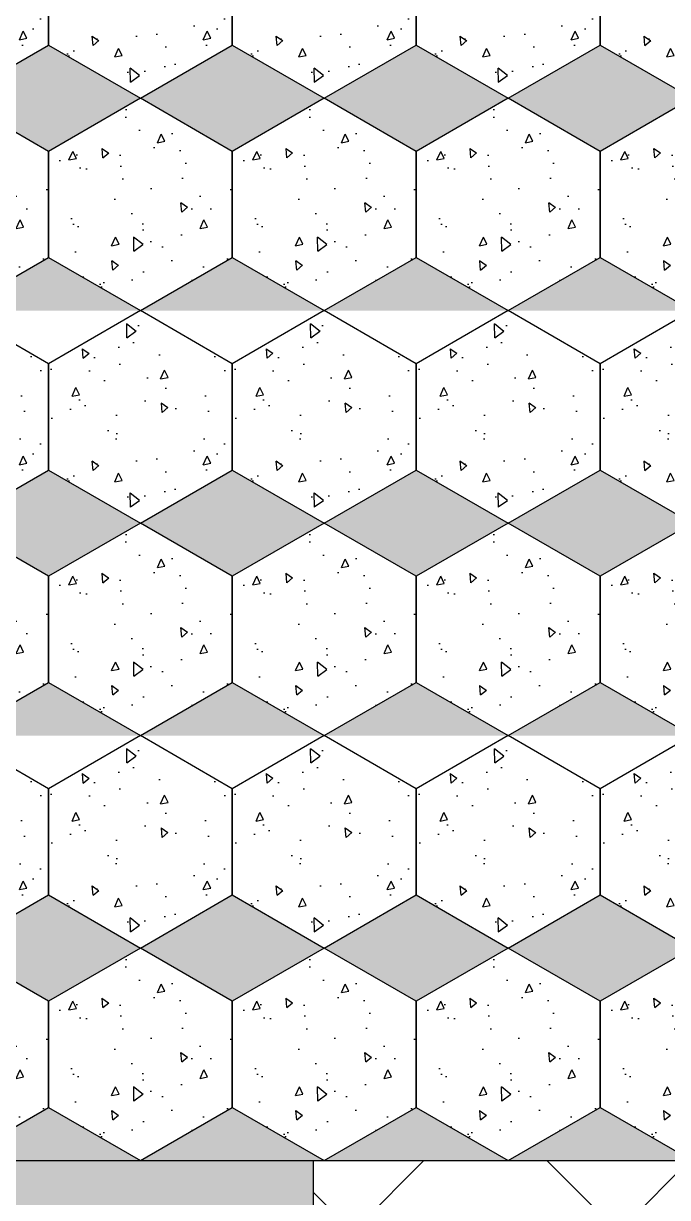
# Model space of a CAD drawing. Header units: millimetres. Extents: x 86441 to 190201, y 16532 to 98188.
# Drawn here: x 158386 to 159039, y 70171 to 71362 of the extents above; entities that cross this region are included whole.
import ezdxf

# ---------------------------------------------------------------- set-up
doc = ezdxf.new("R2010")
doc.units = ezdxf.units.MM
doc.header["$LTSCALE"] = 0.1

msp = doc.modelspace()

# ---------------------------------------------------------------- hatches: boundary and pattern name
at = {"true_color": 0xa19859, "transparency": 33554687}
h = msp.add_hatch(dxfattribs=at)
h.set_pattern_fill('AR-CONC', color=55, scale=0.5, angle=45)
h.set_pattern_definition([(95, (69940.55, 52223.11), (70.047325, 58.77669), [9.525, -104.775]), (40, (69940.55, 52223.11), (-80.00923, 55.08836), [7.62, -83.82029]), (145.45144, (69946.385, 52228.01), (-9.9619, 113.86505), [8.095, -89.04512]), (91.1842, (69922.59, 52241.07), (110.70512, 80.9767), [14.2875, -157.1625]), (141.63556, (69931.81, 52247.82), (-3.5433, 171.41338), [12.14251, -133.5678]), (36.18415, (69922.59, 52241.07), (-3.5433, 171.41338), [11.42998, -125.72987]), (66, (69936.06, 52245.56), (89.75999, 17.447575), [9.525, -104.775]), (11, (69936.06, 52245.56), (-43.26996, 86.9706), [7.62, -83.82]), (116.45145, (69943.54, 52247.01), (46.49003, 104.41817), [8.095, -89.04497]), (82.5, (69940.548, 52223.11), (-28.802735, 30.986707), [0, -82.804, 0, -85.09, 0, -84.1375]), (52.5, (69940.55, 52223.11), (-11.794864, 59.0435), [0, -48.514, 0, -80.899, 0, -32.0675]), (12.5, (69920.522, 52203.083), (49.963932, 45.913098), [0, -31.75, 0, -99.06, 0, -131.445]), (2.5, (69911.54, 52194.1), (43.381952, 61.361196), [0, -41.275, 0, -65.786, 0, -93.345])])
h.paths.add_polyline_path([(158224.7, 71124.5), (158318, 71070.7), (158411.3, 71124.5), (158411.3, 71232.2), (158318, 71286.1), (158224.7, 71232.2)])
h.paths.add_polyline_path([(158224.7, 71340), (158318, 71286.1), (158411.3, 71340), (158411.3, 71447.7), (158318, 71501.5), (158224.7, 71447.7)])
h = msp.add_hatch(dxfattribs=at)
h.set_pattern_fill('AR-CONC', color=55, scale=0.5, angle=45)
h.set_pattern_definition([(95, (70127.116, 52223.11), (70.047325, 58.77669), [9.525, -104.775]), (40, (70127.12, 52223.11), (-80.00923, 55.08836), [7.62, -83.82029]), (145.45144, (70132.95, 52228.01), (-9.9619, 113.86505), [8.095, -89.04512]), (91.1842, (70109.16, 52241.07), (110.70512, 80.9767), [14.2875, -157.1625]), (141.63556, (70118.38, 52247.82), (-3.5433, 171.41338), [12.14251, -133.5678]), (36.18415, (70109.16, 52241.07), (-3.5433, 171.41338), [11.42998, -125.72987]), (66, (70122.626, 52245.56), (89.75999, 17.447575), [9.525, -104.775]), (11, (70122.63, 52245.56), (-43.26996, 86.9706), [7.62, -83.82]), (116.45145, (70130.11, 52247.01), (46.49003, 104.41817), [8.095, -89.04497]), (82.5, (70127.116, 52223.11), (-28.802735, 30.986707), [0, -82.804, 0, -85.09, 0, -84.1375]), (52.5, (70127.116, 52223.11), (-11.794864, 59.0435), [0, -48.514, 0, -80.899, 0, -32.0675]), (12.5, (70107.09, 52203.083), (49.963932, 45.913098), [0, -31.75, 0, -99.06, 0, -131.445]), (2.5, (70098.11, 52194.1), (43.381952, 61.361196), [0, -41.275, 0, -65.786, 0, -93.345])])
h.paths.add_polyline_path([(158411.3, 71124.5), (158504.6, 71070.7), (158597.9, 71124.5), (158597.9, 71232.2), (158504.6, 71286.1), (158411.3, 71232.2)])
h.paths.add_polyline_path([(158411.3, 71340), (158504.6, 71286.1), (158597.9, 71340), (158597.9, 71447.7), (158504.6, 71501.5), (158411.3, 71447.7)])
h = msp.add_hatch(dxfattribs=at)
h.set_pattern_fill('AR-CONC', color=55, scale=0.5, angle=45)
h.set_pattern_definition([(95, (70313.68, 52223.11), (70.047325, 58.77669), [9.525, -104.775]), (40, (70313.68, 52223.11), (-80.00923, 55.08836), [7.62, -83.82029]), (145.45144, (70319.52, 52228.01), (-9.9619, 113.86505), [8.095, -89.04512]), (91.1842, (70295.72, 52241.07), (110.70512, 80.9767), [14.2875, -157.1625]), (141.63556, (70304.95, 52247.82), (-3.5433, 171.41338), [12.14251, -133.5678]), (36.18415, (70295.72, 52241.07), (-3.5433, 171.41338), [11.42998, -125.72987]), (66, (70309.19, 52245.56), (89.75999, 17.447575), [9.525, -104.775]), (11, (70309.19, 52245.56), (-43.26996, 86.9706), [7.62, -83.82]), (116.45145, (70316.67, 52247.01), (46.49003, 104.41817), [8.095, -89.04497]), (82.5, (70313.683, 52223.11), (-28.802735, 30.986707), [0, -82.804, 0, -85.09, 0, -84.1375]), (52.5, (70313.683, 52223.11), (-11.794864, 59.0435), [0, -48.514, 0, -80.899, 0, -32.0675]), (12.5, (70293.657, 52203.083), (49.963932, 45.913098), [0, -31.75, 0, -99.06, 0, -131.445]), (2.5, (70284.68, 52194.1), (43.381952, 61.361196), [0, -41.275, 0, -65.786, 0, -93.345])])
h.paths.add_polyline_path([(158597.9, 71124.5), (158691.1, 71070.7), (158784.4, 71124.5), (158784.4, 71232.2), (158691.1, 71286.1), (158597.9, 71232.2)])
h.paths.add_polyline_path([(158597.9, 71340), (158691.1, 71286.1), (158784.4, 71340), (158784.4, 71447.7), (158691.1, 71501.5), (158597.9, 71447.7)])
h = msp.add_hatch(dxfattribs=at)
h.set_pattern_fill('AR-CONC', color=55, scale=0.5, angle=45)
h.set_pattern_definition([(95, (70500.25, 52223.11), (70.047325, 58.77669), [9.525, -104.775]), (40, (70500.25, 52223.11), (-80.00923, 55.08836), [7.62, -83.82029]), (145.45144, (70506.09, 52228.01), (-9.9619, 113.86505), [8.095, -89.04512]), (91.1842, (70482.29, 52241.07), (110.70512, 80.9767), [14.2875, -157.1625]), (141.63556, (70491.52, 52247.82), (-3.5433, 171.41338), [12.14251, -133.5678]), (36.18415, (70482.29, 52241.07), (-3.5433, 171.41338), [11.42998, -125.72987]), (66, (70495.76, 52245.56), (89.75999, 17.447575), [9.525, -104.775]), (11, (70495.76, 52245.56), (-43.26996, 86.9706), [7.62, -83.82]), (116.45145, (70503.24, 52247.01), (46.49003, 104.41817), [8.095, -89.04497]), (82.5, (70500.25, 52223.11), (-28.802735, 30.986707), [0, -82.804, 0, -85.09, 0, -84.1375]), (52.5, (70500.25, 52223.11), (-11.794864, 59.0435), [0, -48.514, 0, -80.899, 0, -32.0675]), (12.5, (70480.225, 52203.083), (49.963932, 45.913098), [0, -31.75, 0, -99.06, 0, -131.445]), (2.5, (70471.245, 52194.1), (43.381952, 61.361196), [0, -41.275, 0, -65.786, 0, -93.345])])
h.paths.add_polyline_path([(158784.4, 71124.5), (158877.7, 71070.7), (158971, 71124.5), (158971, 71232.2), (158877.7, 71286.1), (158784.4, 71232.2)])
h.paths.add_polyline_path([(158784.4, 71340), (158877.7, 71286.1), (158971, 71340), (158971, 71447.7), (158877.7, 71501.5), (158784.4, 71447.7)])
h = msp.add_hatch(dxfattribs=at)
h.set_pattern_fill('AR-CONC', color=55, scale=0.5, angle=45)
h.set_pattern_definition([(95, (70686.82, 52223.11), (70.047325, 58.77669), [9.525, -104.775]), (40, (70686.82, 52223.11), (-80.00923, 55.08836), [7.62, -83.82029]), (145.45144, (70692.66, 52228.01), (-9.9619, 113.86505), [8.095, -89.04512]), (91.1842, (70668.86, 52241.07), (110.70512, 80.9767), [14.2875, -157.1625]), (141.63556, (70678.08, 52247.82), (-3.5433, 171.41338), [12.14251, -133.5678]), (36.18415, (70668.86, 52241.07), (-3.5433, 171.41338), [11.42998, -125.72987]), (66, (70682.33, 52245.56), (89.75999, 17.447575), [9.525, -104.775]), (11, (70682.33, 52245.56), (-43.26996, 86.9706), [7.62, -83.82]), (116.45145, (70689.81, 52247.01), (46.49003, 104.41817), [8.095, -89.04497]), (82.5, (70686.82, 52223.11), (-28.802735, 30.986707), [0, -82.804, 0, -85.09, 0, -84.1375]), (52.5, (70686.82, 52223.11), (-11.794864, 59.0435), [0, -48.514, 0, -80.899, 0, -32.0675]), (12.5, (70666.792, 52203.083), (49.963932, 45.913098), [0, -31.75, 0, -99.06, 0, -131.445]), (2.5, (70657.81, 52194.1), (43.381952, 61.361196), [0, -41.275, 0, -65.786, 0, -93.345])])
h.paths.add_polyline_path([(158971, 71124.5), (159064.3, 71070.7), (159157.6, 71124.5), (159157.6, 71232.2), (159064.3, 71286.1), (158971, 71232.2)])
h.paths.add_polyline_path([(158971, 71340), (159064.3, 71286.1), (159157.6, 71340), (159157.6, 71447.7), (159064.3, 71501.5), (158971, 71447.7)])
at = {"true_color": 0xffffff, "transparency": 33554687}
h = msp.add_hatch(color=7, dxfattribs=at)
h.dxf.hatch_style = 1
h.set_gradient(color1=(114, 89, 52), color2=(161, 152, 89))
h.paths.add_polyline_path([(158504.6, 71286.1), (158411.3, 71340), (158318, 71286.1), (158411.3, 71232.2)])
h.paths.add_polyline_path([(158411.3, 71124.5), (158318, 71070.7), (158504.6, 71070.7)])
h = msp.add_hatch(color=7, dxfattribs=at)
h.dxf.hatch_style = 1
h.set_gradient(color1=(114, 89, 52), color2=(161, 152, 89))
h.paths.add_polyline_path([(158597.9, 71340), (158504.6, 71286.1), (158597.9, 71232.2), (158691.1, 71286.1)])
h.paths.add_polyline_path([(158597.9, 71124.5), (158504.6, 71070.7), (158691.1, 71070.7)])
h = msp.add_hatch(color=7, dxfattribs=at)
h.dxf.hatch_style = 1
h.set_gradient(color1=(114, 89, 52), color2=(161, 152, 89))
h.paths.add_polyline_path([(158877.7, 71286.1), (158784.4, 71340), (158691.1, 71286.1), (158784.4, 71232.2)])
h.paths.add_polyline_path([(158784.4, 71124.5), (158691.1, 71070.7), (158877.7, 71070.7)])
h = msp.add_hatch(color=7, dxfattribs=at)
h.dxf.hatch_style = 1
h.set_gradient(color1=(114, 89, 52), color2=(161, 152, 89))
h.paths.add_polyline_path([(158971, 71340), (158877.7, 71286.1), (158971, 71232.2), (159064.3, 71286.1)])
h.paths.add_polyline_path([(158971, 71124.5), (158877.7, 71070.7), (159064.3, 71070.7)])
at = {"true_color": 0xa19859, "transparency": 33554687}
h = msp.add_hatch(dxfattribs=at)
h.set_pattern_fill('AR-CONC', color=55, scale=0.5, angle=45)
h.set_pattern_definition([(95, (69940.55, 51792.25), (70.047325, 58.77669), [9.525, -104.775]), (40, (69940.55, 51792.25), (-80.00923, 55.08836), [7.62, -83.82029]), (145.45144, (69946.385, 51797.15), (-9.9619, 113.86505), [8.095, -89.04512]), (91.1842, (69922.59, 51810.21), (110.70512, 80.9767), [14.2875, -157.1625]), (141.63556, (69931.81, 51816.96), (-3.5433, 171.41338), [12.14251, -133.5678]), (36.18415, (69922.59, 51810.21), (-3.5433, 171.41338), [11.42998, -125.72987]), (66, (69936.06, 51814.7), (89.75999, 17.447575), [9.525, -104.775]), (11, (69936.06, 51814.7), (-43.26996, 86.9706), [7.62, -83.82]), (116.45145, (69943.54, 51816.15), (46.49003, 104.41817), [8.095, -89.04497]), (82.5, (69940.548, 51792.25), (-28.802735, 30.986707), [0, -82.804, 0, -85.09, 0, -84.1375]), (52.5, (69940.55, 51792.25), (-11.794864, 59.0435), [0, -48.514, 0, -80.899, 0, -32.0675]), (12.5, (69920.522, 51772.223), (49.963932, 45.913098), [0, -31.75, 0, -99.06, 0, -131.445]), (2.5, (69911.54, 51763.24), (43.381952, 61.361196), [0, -41.275, 0, -65.786, 0, -93.345])])
h.paths.add_polyline_path([(158224.7, 70693.7), (158318, 70639.8), (158411.3, 70693.7), (158411.3, 70801.4), (158318, 70855.2), (158224.7, 70801.4)])
h.paths.add_polyline_path([(158224.7, 70909.1), (158318, 70855.2), (158411.3, 70909.1), (158411.3, 71016.8), (158318, 71070.7), (158224.7, 71016.8)])
h = msp.add_hatch(dxfattribs=at)
h.set_pattern_fill('AR-CONC', color=55, scale=0.5, angle=45)
h.set_pattern_definition([(95, (70127.116, 51792.25), (70.047325, 58.77669), [9.525, -104.775]), (40, (70127.12, 51792.25), (-80.00923, 55.08836), [7.62, -83.82029]), (145.45144, (70132.95, 51797.15), (-9.9619, 113.86505), [8.095, -89.04512]), (91.1842, (70109.16, 51810.21), (110.70512, 80.9767), [14.2875, -157.1625]), (141.63556, (70118.38, 51816.96), (-3.5433, 171.41338), [12.14251, -133.5678]), (36.18415, (70109.16, 51810.21), (-3.5433, 171.41338), [11.42998, -125.72987]), (66, (70122.626, 51814.7), (89.75999, 17.447575), [9.525, -104.775]), (11, (70122.63, 51814.7), (-43.26996, 86.9706), [7.62, -83.82]), (116.45145, (70130.11, 51816.15), (46.49003, 104.41817), [8.095, -89.04497]), (82.5, (70127.116, 51792.25), (-28.802735, 30.986707), [0, -82.804, 0, -85.09, 0, -84.1375]), (52.5, (70127.116, 51792.25), (-11.794864, 59.0435), [0, -48.514, 0, -80.899, 0, -32.0675]), (12.5, (70107.09, 51772.223), (49.963932, 45.913098), [0, -31.75, 0, -99.06, 0, -131.445]), (2.5, (70098.11, 51763.24), (43.381952, 61.361196), [0, -41.275, 0, -65.786, 0, -93.345])])
h.paths.add_polyline_path([(158411.3, 70693.7), (158504.6, 70639.8), (158597.9, 70693.7), (158597.9, 70801.4), (158504.6, 70855.2), (158411.3, 70801.4)])
h.paths.add_polyline_path([(158411.3, 70909.1), (158504.6, 70855.2), (158597.9, 70909.1), (158597.9, 71016.8), (158504.6, 71070.7), (158411.3, 71016.8)])
h = msp.add_hatch(dxfattribs=at)
h.set_pattern_fill('AR-CONC', color=55, scale=0.5, angle=45)
h.set_pattern_definition([(95, (70313.68, 51792.25), (70.047325, 58.77669), [9.525, -104.775]), (40, (70313.68, 51792.25), (-80.00923, 55.08836), [7.62, -83.82029]), (145.45144, (70319.52, 51797.15), (-9.9619, 113.86505), [8.095, -89.04512]), (91.1842, (70295.72, 51810.21), (110.70512, 80.9767), [14.2875, -157.1625]), (141.63556, (70304.95, 51816.96), (-3.5433, 171.41338), [12.14251, -133.5678]), (36.18415, (70295.72, 51810.21), (-3.5433, 171.41338), [11.42998, -125.72987]), (66, (70309.19, 51814.7), (89.75999, 17.447575), [9.525, -104.775]), (11, (70309.19, 51814.7), (-43.26996, 86.9706), [7.62, -83.82]), (116.45145, (70316.67, 51816.15), (46.49003, 104.41817), [8.095, -89.04497]), (82.5, (70313.683, 51792.25), (-28.802735, 30.986707), [0, -82.804, 0, -85.09, 0, -84.1375]), (52.5, (70313.683, 51792.25), (-11.794864, 59.0435), [0, -48.514, 0, -80.899, 0, -32.0675]), (12.5, (70293.657, 51772.223), (49.963932, 45.913098), [0, -31.75, 0, -99.06, 0, -131.445]), (2.5, (70284.68, 51763.24), (43.381952, 61.361196), [0, -41.275, 0, -65.786, 0, -93.345])])
h.paths.add_polyline_path([(158597.9, 70693.7), (158691.1, 70639.8), (158784.4, 70693.7), (158784.4, 70801.4), (158691.1, 70855.2), (158597.9, 70801.4)])
h.paths.add_polyline_path([(158597.9, 70909.1), (158691.1, 70855.2), (158784.4, 70909.1), (158784.4, 71016.8), (158691.1, 71070.7), (158597.9, 71016.8)])
h = msp.add_hatch(dxfattribs=at)
h.set_pattern_fill('AR-CONC', color=55, scale=0.5, angle=45)
h.set_pattern_definition([(95, (70500.25, 51792.25), (70.047325, 58.77669), [9.525, -104.775]), (40, (70500.25, 51792.25), (-80.00923, 55.08836), [7.62, -83.82029]), (145.45144, (70506.09, 51797.15), (-9.9619, 113.86505), [8.095, -89.04512]), (91.1842, (70482.29, 51810.21), (110.70512, 80.9767), [14.2875, -157.1625]), (141.63556, (70491.52, 51816.96), (-3.5433, 171.41338), [12.14251, -133.5678]), (36.18415, (70482.29, 51810.21), (-3.5433, 171.41338), [11.42998, -125.72987]), (66, (70495.76, 51814.7), (89.75999, 17.447575), [9.525, -104.775]), (11, (70495.76, 51814.7), (-43.26996, 86.9706), [7.62, -83.82]), (116.45145, (70503.24, 51816.15), (46.49003, 104.41817), [8.095, -89.04497]), (82.5, (70500.25, 51792.25), (-28.802735, 30.986707), [0, -82.804, 0, -85.09, 0, -84.1375]), (52.5, (70500.25, 51792.25), (-11.794864, 59.0435), [0, -48.514, 0, -80.899, 0, -32.0675]), (12.5, (70480.225, 51772.223), (49.963932, 45.913098), [0, -31.75, 0, -99.06, 0, -131.445]), (2.5, (70471.245, 51763.24), (43.381952, 61.361196), [0, -41.275, 0, -65.786, 0, -93.345])])
h.paths.add_polyline_path([(158784.4, 70693.7), (158877.7, 70639.8), (158971, 70693.7), (158971, 70801.4), (158877.7, 70855.2), (158784.4, 70801.4)])
h.paths.add_polyline_path([(158784.4, 70909.1), (158877.7, 70855.2), (158971, 70909.1), (158971, 71016.8), (158877.7, 71070.7), (158784.4, 71016.8)])
h = msp.add_hatch(dxfattribs=at)
h.set_pattern_fill('AR-CONC', color=55, scale=0.5, angle=45)
h.set_pattern_definition([(95, (70686.82, 51792.25), (70.047325, 58.77669), [9.525, -104.775]), (40, (70686.82, 51792.25), (-80.00923, 55.08836), [7.62, -83.82029]), (145.45144, (70692.66, 51797.15), (-9.9619, 113.86505), [8.095, -89.04512]), (91.1842, (70668.86, 51810.21), (110.70512, 80.9767), [14.2875, -157.1625]), (141.63556, (70678.08, 51816.96), (-3.5433, 171.41338), [12.14251, -133.5678]), (36.18415, (70668.86, 51810.21), (-3.5433, 171.41338), [11.42998, -125.72987]), (66, (70682.33, 51814.7), (89.75999, 17.447575), [9.525, -104.775]), (11, (70682.33, 51814.7), (-43.26996, 86.9706), [7.62, -83.82]), (116.45145, (70689.81, 51816.15), (46.49003, 104.41817), [8.095, -89.04497]), (82.5, (70686.82, 51792.25), (-28.802735, 30.986707), [0, -82.804, 0, -85.09, 0, -84.1375]), (52.5, (70686.82, 51792.25), (-11.794864, 59.0435), [0, -48.514, 0, -80.899, 0, -32.0675]), (12.5, (70666.792, 51772.223), (49.963932, 45.913098), [0, -31.75, 0, -99.06, 0, -131.445]), (2.5, (70657.81, 51763.24), (43.381952, 61.361196), [0, -41.275, 0, -65.786, 0, -93.345])])
h.paths.add_polyline_path([(158971, 70693.7), (159064.3, 70639.8), (159157.6, 70693.7), (159157.6, 70801.4), (159064.3, 70855.2), (158971, 70801.4)])
h.paths.add_polyline_path([(158971, 70909.1), (159064.3, 70855.2), (159157.6, 70909.1), (159157.6, 71016.8), (159064.3, 71070.7), (158971, 71016.8)])
at = {"true_color": 0xffffff, "transparency": 33554687}
h = msp.add_hatch(color=7, dxfattribs=at)
h.dxf.hatch_style = 1
h.set_gradient(color1=(114, 89, 52), color2=(161, 152, 89))
h.paths.add_polyline_path([(158504.6, 70855.2), (158411.3, 70909.1), (158318, 70855.2), (158411.3, 70801.4)])
h.paths.add_polyline_path([(158411.3, 70693.7), (158318, 70639.8), (158504.6, 70639.8)])
h = msp.add_hatch(color=7, dxfattribs=at)
h.dxf.hatch_style = 1
h.set_gradient(color1=(114, 89, 52), color2=(161, 152, 89))
h.paths.add_polyline_path([(158597.9, 70909.1), (158504.6, 70855.2), (158597.9, 70801.4), (158691.1, 70855.2)])
h.paths.add_polyline_path([(158597.9, 70693.7), (158504.6, 70639.8), (158691.1, 70639.8)])
h = msp.add_hatch(color=7, dxfattribs=at)
h.dxf.hatch_style = 1
h.set_gradient(color1=(114, 89, 52), color2=(161, 152, 89))
h.paths.add_polyline_path([(158877.7, 70855.2), (158784.4, 70909.1), (158691.1, 70855.2), (158784.4, 70801.4)])
h.paths.add_polyline_path([(158784.4, 70693.7), (158691.1, 70639.8), (158877.7, 70639.8)])
h = msp.add_hatch(color=7, dxfattribs=at)
h.dxf.hatch_style = 1
h.set_gradient(color1=(114, 89, 52), color2=(161, 152, 89))
h.paths.add_polyline_path([(158971, 70909.1), (158877.7, 70855.2), (158971, 70801.4), (159064.3, 70855.2)])
h.paths.add_polyline_path([(158971, 70693.7), (158877.7, 70639.8), (159064.3, 70639.8)])
at = {"true_color": 0xa19859, "transparency": 33554687}
h = msp.add_hatch(dxfattribs=at)
h.set_pattern_fill('AR-CONC', color=55, scale=0.5, angle=45)
h.set_pattern_definition([(95, (69940.55, 51361.39), (70.047325, 58.77669), [9.525, -104.775]), (40, (69940.55, 51361.39), (-80.00923, 55.08836), [7.62, -83.82029]), (145.45144, (69946.385, 51366.29), (-9.9619, 113.86505), [8.095, -89.04512]), (91.1842, (69922.59, 51379.35), (110.70512, 80.9767), [14.2875, -157.1625]), (141.63556, (69931.81, 51386.1), (-3.5433, 171.41338), [12.14251, -133.5678]), (36.18415, (69922.59, 51379.35), (-3.5433, 171.41338), [11.42998, -125.72987]), (66, (69936.06, 51383.84), (89.75999, 17.447575), [9.525, -104.775]), (11, (69936.06, 51383.84), (-43.26996, 86.9706), [7.62, -83.82]), (116.45145, (69943.54, 51385.294), (46.49003, 104.41817), [8.095, -89.04497]), (82.5, (69940.548, 51361.39), (-28.802735, 30.986707), [0, -82.804, 0, -85.09, 0, -84.1375]), (52.5, (69940.55, 51361.39), (-11.794864, 59.0435), [0, -48.514, 0, -80.899, 0, -32.0675]), (12.5, (69920.522, 51341.364), (49.963932, 45.913098), [0, -31.75, 0, -99.06, 0, -131.445]), (2.5, (69911.54, 51332.384), (43.381952, 61.361196), [0, -41.275, 0, -65.786, 0, -93.345])])
h.paths.add_polyline_path([(158224.7, 70262.8), (158318, 70209), (158411.3, 70262.8), (158411.3, 70370.5), (158318, 70424.4), (158224.7, 70370.5)])
h.paths.add_polyline_path([(158224.7, 70478.2), (158318, 70424.4), (158411.3, 70478.2), (158411.3, 70586), (158318, 70639.8), (158224.7, 70586)])
h = msp.add_hatch(dxfattribs=at)
h.set_pattern_fill('AR-CONC', color=55, scale=0.5, angle=45)
h.set_pattern_definition([(95, (70127.116, 51361.39), (70.047325, 58.77669), [9.525, -104.775]), (40, (70127.12, 51361.39), (-80.00923, 55.08836), [7.62, -83.82029]), (145.45144, (70132.95, 51366.29), (-9.9619, 113.86505), [8.095, -89.04512]), (91.1842, (70109.16, 51379.35), (110.70512, 80.9767), [14.2875, -157.1625]), (141.63556, (70118.38, 51386.1), (-3.5433, 171.41338), [12.14251, -133.5678]), (36.18415, (70109.16, 51379.35), (-3.5433, 171.41338), [11.42998, -125.72987]), (66, (70122.626, 51383.84), (89.75999, 17.447575), [9.525, -104.775]), (11, (70122.63, 51383.84), (-43.26996, 86.9706), [7.62, -83.82]), (116.45145, (70130.11, 51385.294), (46.49003, 104.41817), [8.095, -89.04497]), (82.5, (70127.116, 51361.39), (-28.802735, 30.986707), [0, -82.804, 0, -85.09, 0, -84.1375]), (52.5, (70127.116, 51361.39), (-11.794864, 59.0435), [0, -48.514, 0, -80.899, 0, -32.0675]), (12.5, (70107.09, 51341.364), (49.963932, 45.913098), [0, -31.75, 0, -99.06, 0, -131.445]), (2.5, (70098.11, 51332.384), (43.381952, 61.361196), [0, -41.275, 0, -65.786, 0, -93.345])])
h.paths.add_polyline_path([(158411.3, 70262.8), (158504.6, 70209), (158597.9, 70262.8), (158597.9, 70370.5), (158504.6, 70424.4), (158411.3, 70370.5)])
h.paths.add_polyline_path([(158411.3, 70478.2), (158504.6, 70424.4), (158597.9, 70478.2), (158597.9, 70586), (158504.6, 70639.8), (158411.3, 70586)])
h = msp.add_hatch(dxfattribs=at)
h.set_pattern_fill('AR-CONC', color=55, scale=0.5, angle=45)
h.set_pattern_definition([(95, (70313.68, 51361.39), (70.047325, 58.77669), [9.525, -104.775]), (40, (70313.68, 51361.39), (-80.00923, 55.08836), [7.62, -83.82029]), (145.45144, (70319.52, 51366.29), (-9.9619, 113.86505), [8.095, -89.04512]), (91.1842, (70295.72, 51379.35), (110.70512, 80.9767), [14.2875, -157.1625]), (141.63556, (70304.95, 51386.1), (-3.5433, 171.41338), [12.14251, -133.5678]), (36.18415, (70295.72, 51379.35), (-3.5433, 171.41338), [11.42998, -125.72987]), (66, (70309.19, 51383.84), (89.75999, 17.447575), [9.525, -104.775]), (11, (70309.19, 51383.84), (-43.26996, 86.9706), [7.62, -83.82]), (116.45145, (70316.67, 51385.294), (46.49003, 104.41817), [8.095, -89.04497]), (82.5, (70313.683, 51361.39), (-28.802735, 30.986707), [0, -82.804, 0, -85.09, 0, -84.1375]), (52.5, (70313.683, 51361.39), (-11.794864, 59.0435), [0, -48.514, 0, -80.899, 0, -32.0675]), (12.5, (70293.657, 51341.364), (49.963932, 45.913098), [0, -31.75, 0, -99.06, 0, -131.445]), (2.5, (70284.68, 51332.384), (43.381952, 61.361196), [0, -41.275, 0, -65.786, 0, -93.345])])
h.paths.add_polyline_path([(158597.9, 70262.8), (158691.1, 70209), (158784.4, 70262.8), (158784.4, 70370.5), (158691.1, 70424.4), (158597.9, 70370.5)])
h.paths.add_polyline_path([(158597.9, 70478.2), (158691.1, 70424.4), (158784.4, 70478.2), (158784.4, 70586), (158691.1, 70639.8), (158597.9, 70586)])
h = msp.add_hatch(dxfattribs=at)
h.set_pattern_fill('AR-CONC', color=55, scale=0.5, angle=45)
h.set_pattern_definition([(95, (70500.25, 51361.39), (70.047325, 58.77669), [9.525, -104.775]), (40, (70500.25, 51361.39), (-80.00923, 55.08836), [7.62, -83.82029]), (145.45144, (70506.09, 51366.29), (-9.9619, 113.86505), [8.095, -89.04512]), (91.1842, (70482.29, 51379.35), (110.70512, 80.9767), [14.2875, -157.1625]), (141.63556, (70491.52, 51386.1), (-3.5433, 171.41338), [12.14251, -133.5678]), (36.18415, (70482.29, 51379.35), (-3.5433, 171.41338), [11.42998, -125.72987]), (66, (70495.76, 51383.84), (89.75999, 17.447575), [9.525, -104.775]), (11, (70495.76, 51383.84), (-43.26996, 86.9706), [7.62, -83.82]), (116.45145, (70503.24, 51385.294), (46.49003, 104.41817), [8.095, -89.04497]), (82.5, (70500.25, 51361.39), (-28.802735, 30.986707), [0, -82.804, 0, -85.09, 0, -84.1375]), (52.5, (70500.25, 51361.39), (-11.794864, 59.0435), [0, -48.514, 0, -80.899, 0, -32.0675]), (12.5, (70480.225, 51341.364), (49.963932, 45.913098), [0, -31.75, 0, -99.06, 0, -131.445]), (2.5, (70471.245, 51332.384), (43.381952, 61.361196), [0, -41.275, 0, -65.786, 0, -93.345])])
h.paths.add_polyline_path([(158784.4, 70262.8), (158877.7, 70209), (158971, 70262.8), (158971, 70370.5), (158877.7, 70424.4), (158784.4, 70370.5)])
h.paths.add_polyline_path([(158784.4, 70478.2), (158877.7, 70424.4), (158971, 70478.2), (158971, 70586), (158877.7, 70639.8), (158784.4, 70586)])
h = msp.add_hatch(dxfattribs=at)
h.set_pattern_fill('AR-CONC', color=55, scale=0.5, angle=45)
h.set_pattern_definition([(95, (70686.82, 51361.39), (70.047325, 58.77669), [9.525, -104.775]), (40, (70686.82, 51361.39), (-80.00923, 55.08836), [7.62, -83.82029]), (145.45144, (70692.66, 51366.29), (-9.9619, 113.86505), [8.095, -89.04512]), (91.1842, (70668.86, 51379.35), (110.70512, 80.9767), [14.2875, -157.1625]), (141.63556, (70678.08, 51386.1), (-3.5433, 171.41338), [12.14251, -133.5678]), (36.18415, (70668.86, 51379.35), (-3.5433, 171.41338), [11.42998, -125.72987]), (66, (70682.33, 51383.84), (89.75999, 17.447575), [9.525, -104.775]), (11, (70682.33, 51383.84), (-43.26996, 86.9706), [7.62, -83.82]), (116.45145, (70689.81, 51385.294), (46.49003, 104.41817), [8.095, -89.04497]), (82.5, (70686.82, 51361.39), (-28.802735, 30.986707), [0, -82.804, 0, -85.09, 0, -84.1375]), (52.5, (70686.82, 51361.39), (-11.794864, 59.0435), [0, -48.514, 0, -80.899, 0, -32.0675]), (12.5, (70666.792, 51341.364), (49.963932, 45.913098), [0, -31.75, 0, -99.06, 0, -131.445]), (2.5, (70657.81, 51332.384), (43.381952, 61.361196), [0, -41.275, 0, -65.786, 0, -93.345])])
h.paths.add_polyline_path([(158971, 70262.8), (159064.3, 70209), (159157.6, 70262.8), (159157.6, 70370.5), (159064.3, 70424.4), (158971, 70370.5)])
h.paths.add_polyline_path([(158971, 70478.2), (159064.3, 70424.4), (159157.6, 70478.2), (159157.6, 70586), (159064.3, 70639.8), (158971, 70586)])
at = {"true_color": 0xffffff, "transparency": 33554687}
h = msp.add_hatch(color=7, dxfattribs=at)
h.dxf.hatch_style = 1
h.set_gradient(color1=(114, 89, 52), color2=(161, 152, 89))
h.paths.add_polyline_path([(158504.6, 70424.4), (158411.3, 70478.2), (158318, 70424.4), (158411.3, 70370.5)])
h.paths.add_polyline_path([(158411.3, 70262.8), (158318, 70209), (158504.6, 70209)])
h = msp.add_hatch(color=7, dxfattribs=at)
h.dxf.hatch_style = 1
h.set_gradient(color1=(114, 89, 52), color2=(161, 152, 89))
h.paths.add_polyline_path([(158597.9, 70478.2), (158504.6, 70424.4), (158597.9, 70370.5), (158691.1, 70424.4)])
h.paths.add_polyline_path([(158597.9, 70262.8), (158504.6, 70209), (158691.1, 70209)])
h = msp.add_hatch(color=7, dxfattribs=at)
h.dxf.hatch_style = 1
h.set_gradient(color1=(114, 89, 52), color2=(161, 152, 89))
h.paths.add_polyline_path([(158877.7, 70424.4), (158784.4, 70478.2), (158691.1, 70424.4), (158784.4, 70370.5)])
h.paths.add_polyline_path([(158784.4, 70262.8), (158691.1, 70209), (158877.7, 70209)])
h = msp.add_hatch(color=7, dxfattribs=at)
h.dxf.hatch_style = 1
h.set_gradient(color1=(114, 89, 52), color2=(161, 152, 89))
h.paths.add_polyline_path([(158971, 70478.2), (158877.7, 70424.4), (158971, 70370.5), (159064.3, 70424.4)])
h.paths.add_polyline_path([(158971, 70262.8), (158877.7, 70209), (159064.3, 70209)])
at = {"true_color": 0xc7c8ca, "transparency": 33554687}
h = msp.add_hatch(color=9, dxfattribs=at)
h.dxf.hatch_style = 1
h.paths.add_polyline_path([(158679.9, 70209), (158079.9, 70209), (158079.9, 69846), (158679.9, 69846)])
h = msp.add_hatch(dxfattribs=at)
h.set_pattern_fill('ANSI37', color=9, scale=60)
h.set_pattern_definition([(45, (66582.33, 38346.5), (-134.70384, 134.70384), []), (135, (66582.33, 38346.5), (-134.70384, -134.70384), [])])
h.paths.add_polyline_path([(159279.9, 70209), (158679.9, 70209), (158679.9, 69846), (159279.9, 69846)])

# ---------------------------------------------------------------- linework, layer by layer
at = {"color": 7, "true_color": 0xffffff, "transparency": 33554687}
msp.add_line((157479.9, 70209), (159654.9, 70209), dxfattribs=at)
at = {"color": 67, "true_color": 0x727430, "transparency": 33554687}
for p, q in [((158038.2, 70209), (158638.2, 70209)), ((158411.3, 70209), (159011.3, 70209)), ((158784.4, 70209), (159384.4, 70209))]:
    msp.add_line(p, q, dxfattribs=at)
at = {"transparency": 33554687}
msp.add_line((158679.9, 70209), (158679.9, 68041), dxfattribs=at)
at = {"color": 7, "true_color": 0xffffff, "transparency": 33554687}
for points in [[(158318, 71501.5), (158224.7, 71447.7), (158224.7, 71340), (158318, 71286.1), (158411.3, 71340), (158411.3, 71447.7), (158318, 71501.5)], [(158318, 71501.5), (158224.7, 71447.7), (158224.7, 71340), (158318, 71286.1), (158411.3, 71340), (158411.3, 71447.7), (158318, 71501.5)], [(158504.6, 71501.5), (158411.3, 71447.7), (158411.3, 71340), (158504.6, 71286.1), (158597.9, 71340), (158597.9, 71447.7), (158504.6, 71501.5)], [(158504.6, 71501.5), (158411.3, 71447.7), (158411.3, 71340), (158504.6, 71286.1), (158597.9, 71340), (158597.9, 71447.7), (158504.6, 71501.5)], [(158691.1, 71501.5), (158597.9, 71447.7), (158597.9, 71340), (158691.1, 71286.1), (158784.4, 71340), (158784.4, 71447.7), (158691.1, 71501.5)], [(158691.1, 71501.5), (158597.9, 71447.7), (158597.9, 71340), (158691.1, 71286.1), (158784.4, 71340), (158784.4, 71447.7), (158691.1, 71501.5)], [(158877.7, 71501.5), (158784.4, 71447.7), (158784.4, 71340), (158877.7, 71286.1), (158971, 71340), (158971, 71447.7), (158877.7, 71501.5)], [(158877.7, 71501.5), (158784.4, 71447.7), (158784.4, 71340), (158877.7, 71286.1), (158971, 71340), (158971, 71447.7), (158877.7, 71501.5)], [(159064.3, 71501.5), (158971, 71447.7), (158971, 71340), (159064.3, 71286.1), (159157.6, 71340), (159157.6, 71447.7), (159064.3, 71501.5)], [(159064.3, 71501.5), (158971, 71447.7), (158971, 71340), (159064.3, 71286.1), (159157.6, 71340), (159157.6, 71447.7), (159064.3, 71501.5)], [(158318, 71286.1), (158224.7, 71232.2), (158224.7, 71124.5), (158318, 71070.7), (158411.3, 71124.5), (158411.3, 71232.2), (158318, 71286.1)], [(158318, 71286.1), (158224.7, 71232.2), (158224.7, 71124.5), (158318, 71070.7), (158411.3, 71124.5), (158411.3, 71232.2), (158318, 71286.1)], [(158504.6, 71286.1), (158411.3, 71232.2), (158411.3, 71124.5), (158504.6, 71070.7), (158597.9, 71124.5), (158597.9, 71232.2), (158504.6, 71286.1)], [(158504.6, 71286.1), (158411.3, 71232.2), (158411.3, 71124.5), (158504.6, 71070.7), (158597.9, 71124.5), (158597.9, 71232.2), (158504.6, 71286.1)], [(158691.1, 71286.1), (158597.9, 71232.2), (158597.9, 71124.5), (158691.1, 71070.7), (158784.4, 71124.5), (158784.4, 71232.2), (158691.1, 71286.1)], [(158691.1, 71286.1), (158597.9, 71232.2), (158597.9, 71124.5), (158691.1, 71070.7), (158784.4, 71124.5), (158784.4, 71232.2), (158691.1, 71286.1)], [(158877.7, 71286.1), (158784.4, 71232.2), (158784.4, 71124.5), (158877.7, 71070.7), (158971, 71124.5), (158971, 71232.2), (158877.7, 71286.1)], [(158877.7, 71286.1), (158784.4, 71232.2), (158784.4, 71124.5), (158877.7, 71070.7), (158971, 71124.5), (158971, 71232.2), (158877.7, 71286.1)], [(159064.3, 71286.1), (158971, 71232.2), (158971, 71124.5), (159064.3, 71070.7), (159157.6, 71124.5), (159157.6, 71232.2), (159064.3, 71286.1)], [(159064.3, 71286.1), (158971, 71232.2), (158971, 71124.5), (159064.3, 71070.7), (159157.6, 71124.5), (159157.6, 71232.2), (159064.3, 71286.1)], [(158318, 71070.7), (158224.7, 71016.8), (158224.7, 70909.1), (158318, 70855.2), (158411.3, 70909.1), (158411.3, 71016.8), (158318, 71070.7)], [(158318, 71070.7), (158224.7, 71016.8), (158224.7, 70909.1), (158318, 70855.2), (158411.3, 70909.1), (158411.3, 71016.8), (158318, 71070.7)], [(158504.6, 71070.7), (158411.3, 71016.8), (158411.3, 70909.1), (158504.6, 70855.2), (158597.9, 70909.1), (158597.9, 71016.8), (158504.6, 71070.7)], [(158504.6, 71070.7), (158411.3, 71016.8), (158411.3, 70909.1), (158504.6, 70855.2), (158597.9, 70909.1), (158597.9, 71016.8), (158504.6, 71070.7)], [(158691.1, 71070.7), (158597.9, 71016.8), (158597.9, 70909.1), (158691.1, 70855.2), (158784.4, 70909.1), (158784.4, 71016.8), (158691.1, 71070.7)], [(158691.1, 71070.7), (158597.9, 71016.8), (158597.9, 70909.1), (158691.1, 70855.2), (158784.4, 70909.1), (158784.4, 71016.8), (158691.1, 71070.7)], [(158877.7, 71070.7), (158784.4, 71016.8), (158784.4, 70909.1), (158877.7, 70855.2), (158971, 70909.1), (158971, 71016.8), (158877.7, 71070.7)], [(158877.7, 71070.7), (158784.4, 71016.8), (158784.4, 70909.1), (158877.7, 70855.2), (158971, 70909.1), (158971, 71016.8), (158877.7, 71070.7)], [(159064.3, 71070.7), (158971, 71016.8), (158971, 70909.1), (159064.3, 70855.2), (159157.6, 70909.1), (159157.6, 71016.8), (159064.3, 71070.7)], [(159064.3, 71070.7), (158971, 71016.8), (158971, 70909.1), (159064.3, 70855.2), (159157.6, 70909.1), (159157.6, 71016.8), (159064.3, 71070.7)], [(158318, 70855.2), (158224.7, 70801.4), (158224.7, 70693.7), (158318, 70639.8), (158411.3, 70693.7), (158411.3, 70801.4), (158318, 70855.2)], [(158318, 70855.2), (158224.7, 70801.4), (158224.7, 70693.7), (158318, 70639.8), (158411.3, 70693.7), (158411.3, 70801.4), (158318, 70855.2)], [(158504.6, 70855.2), (158411.3, 70801.4), (158411.3, 70693.7), (158504.6, 70639.8), (158597.9, 70693.7), (158597.9, 70801.4), (158504.6, 70855.2)], [(158504.6, 70855.2), (158411.3, 70801.4), (158411.3, 70693.7), (158504.6, 70639.8), (158597.9, 70693.7), (158597.9, 70801.4), (158504.6, 70855.2)], [(158691.1, 70855.2), (158597.9, 70801.4), (158597.9, 70693.7), (158691.1, 70639.8), (158784.4, 70693.7), (158784.4, 70801.4), (158691.1, 70855.2)], [(158691.1, 70855.2), (158597.9, 70801.4), (158597.9, 70693.7), (158691.1, 70639.8), (158784.4, 70693.7), (158784.4, 70801.4), (158691.1, 70855.2)], [(158877.7, 70855.2), (158784.4, 70801.4), (158784.4, 70693.7), (158877.7, 70639.8), (158971, 70693.7), (158971, 70801.4), (158877.7, 70855.2)], [(158877.7, 70855.2), (158784.4, 70801.4), (158784.4, 70693.7), (158877.7, 70639.8), (158971, 70693.7), (158971, 70801.4), (158877.7, 70855.2)], [(159064.3, 70855.2), (158971, 70801.4), (158971, 70693.7), (159064.3, 70639.8), (159157.6, 70693.7), (159157.6, 70801.4), (159064.3, 70855.2)], [(159064.3, 70855.2), (158971, 70801.4), (158971, 70693.7), (159064.3, 70639.8), (159157.6, 70693.7), (159157.6, 70801.4), (159064.3, 70855.2)], [(158318, 70639.8), (158224.7, 70586), (158224.7, 70478.2), (158318, 70424.4), (158411.3, 70478.2), (158411.3, 70586), (158318, 70639.8)], [(158318, 70639.8), (158224.7, 70586), (158224.7, 70478.2), (158318, 70424.4), (158411.3, 70478.2), (158411.3, 70586), (158318, 70639.8)], [(158504.6, 70639.8), (158411.3, 70586), (158411.3, 70478.2), (158504.6, 70424.4), (158597.9, 70478.2), (158597.9, 70586), (158504.6, 70639.8)], [(158504.6, 70639.8), (158411.3, 70586), (158411.3, 70478.2), (158504.6, 70424.4), (158597.9, 70478.2), (158597.9, 70586), (158504.6, 70639.8)], [(158691.1, 70639.8), (158597.9, 70586), (158597.9, 70478.2), (158691.1, 70424.4), (158784.4, 70478.2), (158784.4, 70586), (158691.1, 70639.8)], [(158691.1, 70639.8), (158597.9, 70586), (158597.9, 70478.2), (158691.1, 70424.4), (158784.4, 70478.2), (158784.4, 70586), (158691.1, 70639.8)], [(158877.7, 70639.8), (158784.4, 70586), (158784.4, 70478.2), (158877.7, 70424.4), (158971, 70478.2), (158971, 70586), (158877.7, 70639.8)], [(158877.7, 70639.8), (158784.4, 70586), (158784.4, 70478.2), (158877.7, 70424.4), (158971, 70478.2), (158971, 70586), (158877.7, 70639.8)], [(159064.3, 70639.8), (158971, 70586), (158971, 70478.2), (159064.3, 70424.4), (159157.6, 70478.2), (159157.6, 70586), (159064.3, 70639.8)], [(159064.3, 70639.8), (158971, 70586), (158971, 70478.2), (159064.3, 70424.4), (159157.6, 70478.2), (159157.6, 70586), (159064.3, 70639.8)], [(158318, 70424.4), (158224.7, 70370.5), (158224.7, 70262.8), (158318, 70209), (158411.3, 70262.8), (158411.3, 70370.5), (158318, 70424.4)], [(158318, 70424.4), (158224.7, 70370.5), (158224.7, 70262.8), (158318, 70209), (158411.3, 70262.8), (158411.3, 70370.5), (158318, 70424.4)], [(158504.6, 70424.4), (158411.3, 70370.5), (158411.3, 70262.8), (158504.6, 70209), (158597.9, 70262.8), (158597.9, 70370.5), (158504.6, 70424.4)], [(158504.6, 70424.4), (158411.3, 70370.5), (158411.3, 70262.8), (158504.6, 70209), (158597.9, 70262.8), (158597.9, 70370.5), (158504.6, 70424.4)], [(158691.1, 70424.4), (158597.9, 70370.5), (158597.9, 70262.8), (158691.1, 70209), (158784.4, 70262.8), (158784.4, 70370.5), (158691.1, 70424.4)], [(158691.1, 70424.4), (158597.9, 70370.5), (158597.9, 70262.8), (158691.1, 70209), (158784.4, 70262.8), (158784.4, 70370.5), (158691.1, 70424.4)], [(158877.7, 70424.4), (158784.4, 70370.5), (158784.4, 70262.8), (158877.7, 70209), (158971, 70262.8), (158971, 70370.5), (158877.7, 70424.4)], [(158877.7, 70424.4), (158784.4, 70370.5), (158784.4, 70262.8), (158877.7, 70209), (158971, 70262.8), (158971, 70370.5), (158877.7, 70424.4)], [(159064.3, 70424.4), (158971, 70370.5), (158971, 70262.8), (159064.3, 70209), (159157.6, 70262.8), (159157.6, 70370.5), (159064.3, 70424.4)], [(159064.3, 70424.4), (158971, 70370.5), (158971, 70262.8), (159064.3, 70209), (159157.6, 70262.8), (159157.6, 70370.5), (159064.3, 70424.4)]]:
    msp.add_lwpolyline(points, dxfattribs=at)

doc.saveas('drawing.dxf')
